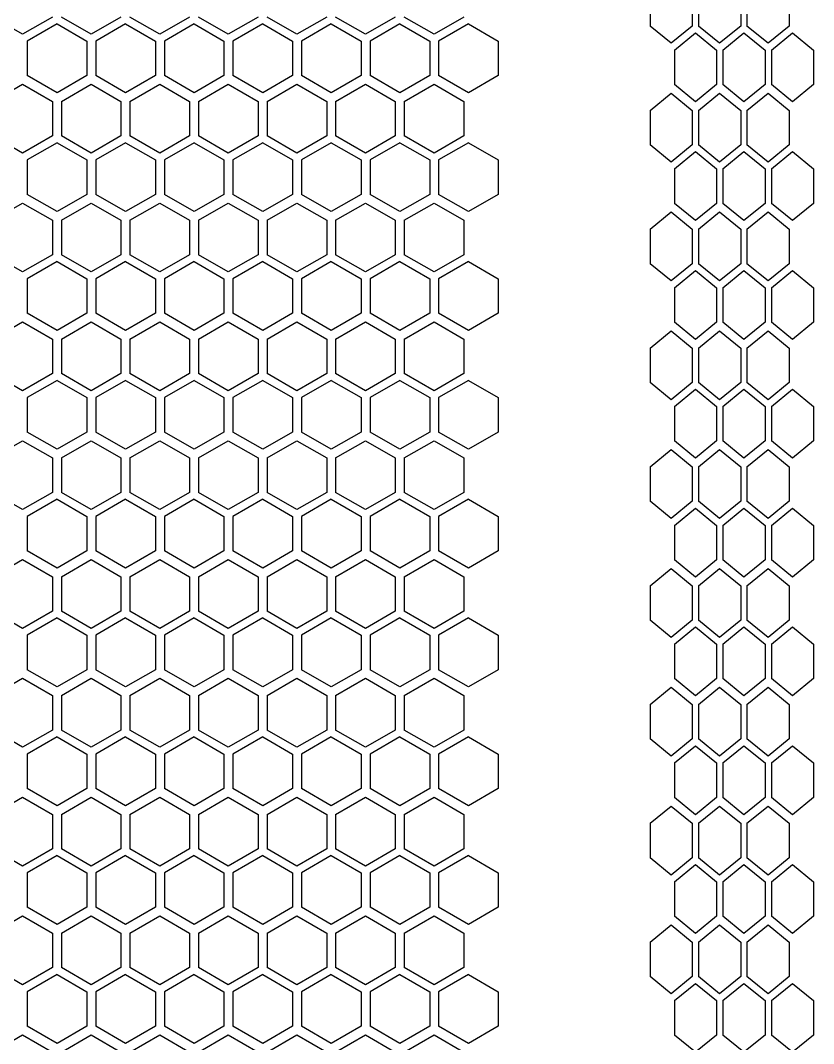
# Model space of a CAD drawing. Header units: millimetres. Extents: x 55614 to 110757, y -66981 to -47484.
# Drawn here: x 64457.5 to 64563.9, y -50507.2 to -50370 of the extents above; entities that cross this region are included whole.
import ezdxf

# ---------------------------------------------------------------- set-up
doc = ezdxf.new("R2010")
doc.units = ezdxf.units.MM
doc.layers.add('4215-0412-2_0', color=7, linetype='Continuous')
doc.layers.add('THICK', color=7, linetype='Continuous', lineweight=0)

# ---------------------------------------------------------------- blocks, each defined once
blk = doc.blocks.new('2-1725')
at = {"layer": '4215-0412-2_0', "color": 7, "linetype": 'Continuous'}
for p, q in [((-16544.82, -71792.24), (-16544.82, -71796.86)), ((-16539.16, -71792.24), (-16539.16, -71796.86)), ((-16538.31, -71792.24), (-16538.31, -71796.86)), ((-16532.65, -71792.24), (-16532.65, -71796.86)), ((-16531.81, -71792.24), (-16531.81, -71796.86)), ((-16526.15, -71792.24), (-16526.15, -71796.86)), ((-16629, -71797.97), (-16633, -71795.66)), ((-16625, -71795.66), (-16629, -71797.97)), ((-16619.8, -71797.97), (-16623.8, -71795.66)), ((-16615.8, -71795.66), (-16619.8, -71797.97)), ((-16610.6, -71797.97), (-16614.6, -71795.66)), ((-16606.6, -71795.66), (-16610.6, -71797.97)), ((-16601.4, -71797.97), (-16605.4, -71795.66)), ((-16597.4, -71795.66), (-16601.4, -71797.97)), ((-16592.2, -71797.97), (-16596.2, -71795.66)), ((-16588.2, -71795.66), (-16592.2, -71797.97)), ((-16583, -71797.97), (-16587, -71795.66)), ((-16579, -71795.66), (-16583, -71797.97)), ((-16573.8, -71797.97), (-16577.8, -71795.66)), ((-16569.8, -71795.66), (-16573.8, -71797.97)), ((-16624.38, -71796.57), (-16628.38, -71798.88)), ((-16624.38, -71796.57), (-16620.38, -71798.88)), ((-16615.18, -71796.57), (-16619.18, -71798.88)), ((-16615.18, -71796.57), (-16611.18, -71798.88)), ((-16605.98, -71796.57), (-16609.98, -71798.88)), ((-16605.98, -71796.57), (-16601.98, -71798.88)), ((-16596.78, -71796.57), (-16600.78, -71798.88)), ((-16596.78, -71796.57), (-16592.78, -71798.88)), ((-16587.58, -71796.57), (-16591.58, -71798.88)), ((-16587.58, -71796.57), (-16583.58, -71798.88)), ((-16578.38, -71796.57), (-16582.38, -71798.88)), ((-16578.38, -71796.57), (-16574.38, -71798.88)), ((-16569.18, -71796.57), (-16573.18, -71798.88)), ((-16569.18, -71796.57), (-16565.18, -71798.88)), ((-16541.99, -71799.17), (-16544.82, -71796.86)), ((-16539.16, -71796.86), (-16541.99, -71799.17)), ((-16541.55, -71800.08), (-16538.72, -71797.77)), ((-16538.72, -71797.77), (-16535.89, -71800.08)), ((-16535.48, -71799.17), (-16538.31, -71796.86)), ((-16532.65, -71796.86), (-16535.48, -71799.17)), ((-16535.04, -71800.08), (-16532.22, -71797.77)), ((-16532.22, -71797.77), (-16529.39, -71800.08)), ((-16528.98, -71799.17), (-16531.81, -71796.86)), ((-16526.15, -71796.86), (-16528.98, -71799.17)), ((-16528.54, -71800.08), (-16525.71, -71797.77)), ((-16525.71, -71797.77), (-16522.88, -71800.08)), ((-16628.38, -71798.88), (-16628.38, -71803.5)), ((-16620.38, -71798.88), (-16620.38, -71803.5)), ((-16619.18, -71798.88), (-16619.18, -71803.5)), ((-16611.18, -71798.88), (-16611.18, -71803.5)), ((-16609.98, -71798.88), (-16609.98, -71803.5)), ((-16601.98, -71798.88), (-16601.98, -71803.5)), ((-16600.78, -71798.88), (-16600.78, -71803.5)), ((-16592.78, -71798.88), (-16592.78, -71803.5)), ((-16591.58, -71798.88), (-16591.58, -71803.5)), ((-16583.58, -71798.88), (-16583.58, -71803.5)), ((-16582.38, -71798.88), (-16582.38, -71803.5)), ((-16574.38, -71798.88), (-16574.38, -71803.5)), ((-16573.18, -71798.88), (-16573.18, -71803.5)), ((-16565.18, -71798.88), (-16565.18, -71803.5)), ((-16541.55, -71800.08), (-16541.55, -71804.7)), ((-16535.89, -71800.08), (-16535.89, -71804.7)), ((-16535.04, -71800.08), (-16535.04, -71804.7)), ((-16529.39, -71800.08), (-16529.39, -71804.7)), ((-16528.54, -71800.08), (-16528.54, -71804.7)), ((-16522.88, -71800.08), (-16522.88, -71804.7)), ((-16624.38, -71805.81), (-16628.38, -71803.5)), ((-16620.38, -71803.5), (-16624.38, -71805.81)), ((-16615.18, -71805.81), (-16619.18, -71803.5)), ((-16611.18, -71803.5), (-16615.18, -71805.81)), ((-16605.98, -71805.81), (-16609.98, -71803.5)), ((-16601.98, -71803.5), (-16605.98, -71805.81)), ((-16596.78, -71805.81), (-16600.78, -71803.5)), ((-16592.78, -71803.5), (-16596.78, -71805.81)), ((-16587.58, -71805.81), (-16591.58, -71803.5)), ((-16583.58, -71803.5), (-16587.58, -71805.81)), ((-16578.38, -71805.81), (-16582.38, -71803.5)), ((-16574.38, -71803.5), (-16578.38, -71805.81)), ((-16569.18, -71805.81), (-16573.18, -71803.5)), ((-16565.18, -71803.5), (-16569.18, -71805.81)), ((-16633, -71806.97), (-16629, -71804.66)), ((-16629, -71804.66), (-16625, -71806.97)), ((-16623.8, -71806.97), (-16619.8, -71804.66)), ((-16619.8, -71804.66), (-16615.8, -71806.97)), ((-16614.6, -71806.97), (-16610.6, -71804.66)), ((-16610.6, -71804.66), (-16606.6, -71806.97)), ((-16605.4, -71806.97), (-16601.4, -71804.66)), ((-16601.4, -71804.66), (-16597.4, -71806.97)), ((-16596.2, -71806.97), (-16592.2, -71804.66)), ((-16592.2, -71804.66), (-16588.2, -71806.97)), ((-16587, -71806.97), (-16583, -71804.66)), ((-16583, -71804.66), (-16579, -71806.97)), ((-16577.8, -71806.97), (-16573.8, -71804.66)), ((-16573.8, -71804.66), (-16569.8, -71806.97)), ((-16544.82, -71808.17), (-16541.99, -71805.86)), ((-16541.99, -71805.86), (-16539.16, -71808.17)), ((-16538.72, -71807.01), (-16541.55, -71804.7)), ((-16535.89, -71804.7), (-16538.72, -71807.01)), ((-16538.31, -71808.17), (-16535.48, -71805.86)), ((-16535.48, -71805.86), (-16532.65, -71808.17)), ((-16532.22, -71807.01), (-16535.04, -71804.7)), ((-16529.39, -71804.7), (-16532.22, -71807.01)), ((-16531.81, -71808.17), (-16528.98, -71805.86)), ((-16528.98, -71805.86), (-16526.15, -71808.17)), ((-16525.71, -71807.01), (-16528.54, -71804.7)), ((-16522.88, -71804.7), (-16525.71, -71807.01)), ((-16625, -71806.97), (-16625, -71811.59)), ((-16623.8, -71806.97), (-16623.8, -71811.59)), ((-16615.8, -71806.97), (-16615.8, -71811.59)), ((-16614.6, -71806.97), (-16614.6, -71811.59)), ((-16606.6, -71806.97), (-16606.6, -71811.59)), ((-16605.4, -71806.97), (-16605.4, -71811.59)), ((-16597.4, -71806.97), (-16597.4, -71811.59)), ((-16596.2, -71806.97), (-16596.2, -71811.59)), ((-16588.2, -71806.97), (-16588.2, -71811.59)), ((-16587, -71806.97), (-16587, -71811.59)), ((-16579, -71806.97), (-16579, -71811.59)), ((-16577.8, -71806.97), (-16577.8, -71811.59)), ((-16569.8, -71806.97), (-16569.8, -71811.59)), ((-16544.82, -71808.17), (-16544.82, -71812.79)), ((-16539.16, -71808.17), (-16539.16, -71812.79)), ((-16538.31, -71808.17), (-16538.31, -71812.79)), ((-16532.65, -71808.17), (-16532.65, -71812.79)), ((-16531.81, -71808.17), (-16531.81, -71812.79)), ((-16526.15, -71808.17), (-16526.15, -71812.79)), ((-16629, -71813.9), (-16633, -71811.59)), ((-16625, -71811.59), (-16629, -71813.9)), ((-16624.38, -71812.5), (-16628.38, -71814.81)), ((-16624.38, -71812.5), (-16620.38, -71814.81)), ((-16619.8, -71813.9), (-16623.8, -71811.59)), ((-16615.8, -71811.59), (-16619.8, -71813.9)), ((-16615.18, -71812.5), (-16619.18, -71814.81)), ((-16615.18, -71812.5), (-16611.18, -71814.81)), ((-16610.6, -71813.9), (-16614.6, -71811.59)), ((-16606.6, -71811.59), (-16610.6, -71813.9)), ((-16605.98, -71812.5), (-16609.98, -71814.81)), ((-16605.98, -71812.5), (-16601.98, -71814.81)), ((-16601.4, -71813.9), (-16605.4, -71811.59)), ((-16597.4, -71811.59), (-16601.4, -71813.9)), ((-16596.78, -71812.5), (-16600.78, -71814.81)), ((-16596.78, -71812.5), (-16592.78, -71814.81)), ((-16592.2, -71813.9), (-16596.2, -71811.59)), ((-16588.2, -71811.59), (-16592.2, -71813.9)), ((-16587.58, -71812.5), (-16591.58, -71814.81)), ((-16587.58, -71812.5), (-16583.58, -71814.81)), ((-16583, -71813.9), (-16587, -71811.59)), ((-16579, -71811.59), (-16583, -71813.9)), ((-16578.38, -71812.5), (-16582.38, -71814.81)), ((-16578.38, -71812.5), (-16574.38, -71814.81)), ((-16573.8, -71813.9), (-16577.8, -71811.59)), ((-16569.8, -71811.59), (-16573.8, -71813.9)), ((-16569.18, -71812.5), (-16573.18, -71814.81)), ((-16569.18, -71812.5), (-16565.18, -71814.81)), ((-16541.99, -71815.1), (-16544.82, -71812.79)), ((-16539.16, -71812.79), (-16541.99, -71815.1)), ((-16535.48, -71815.1), (-16538.31, -71812.79)), ((-16532.65, -71812.79), (-16535.48, -71815.1)), ((-16528.98, -71815.1), (-16531.81, -71812.79)), ((-16526.15, -71812.79), (-16528.98, -71815.1)), ((-16541.55, -71816.01), (-16538.72, -71813.7)), ((-16538.72, -71813.7), (-16535.89, -71816.01)), ((-16535.04, -71816.01), (-16532.22, -71813.7)), ((-16532.22, -71813.7), (-16529.39, -71816.01)), ((-16528.54, -71816.01), (-16525.71, -71813.7)), ((-16525.71, -71813.7), (-16522.88, -71816.01)), ((-16628.38, -71814.81), (-16628.38, -71819.43)), ((-16620.38, -71814.81), (-16620.38, -71819.43)), ((-16619.18, -71814.81), (-16619.18, -71819.43)), ((-16611.18, -71814.81), (-16611.18, -71819.43)), ((-16609.98, -71814.81), (-16609.98, -71819.43)), ((-16601.98, -71814.81), (-16601.98, -71819.43)), ((-16600.78, -71814.81), (-16600.78, -71819.43)), ((-16592.78, -71814.81), (-16592.78, -71819.43)), ((-16591.58, -71814.81), (-16591.58, -71819.43)), ((-16583.58, -71814.81), (-16583.58, -71819.43)), ((-16582.38, -71814.81), (-16582.38, -71819.43)), ((-16574.38, -71814.81), (-16574.38, -71819.43)), ((-16573.18, -71814.81), (-16573.18, -71819.43)), ((-16565.18, -71814.81), (-16565.18, -71819.43)), ((-16541.55, -71816.01), (-16541.55, -71820.63)), ((-16535.89, -71816.01), (-16535.89, -71820.63)), ((-16535.04, -71816.01), (-16535.04, -71820.63)), ((-16529.39, -71816.01), (-16529.39, -71820.63)), ((-16528.54, -71816.01), (-16528.54, -71820.63)), ((-16522.88, -71816.01), (-16522.88, -71820.63)), ((-16624.38, -71821.74), (-16628.38, -71819.43)), ((-16620.38, -71819.43), (-16624.38, -71821.74)), ((-16615.18, -71821.74), (-16619.18, -71819.43)), ((-16611.18, -71819.43), (-16615.18, -71821.74)), ((-16605.98, -71821.74), (-16609.98, -71819.43)), ((-16601.98, -71819.43), (-16605.98, -71821.74)), ((-16596.78, -71821.74), (-16600.78, -71819.43)), ((-16592.78, -71819.43), (-16596.78, -71821.74)), ((-16587.58, -71821.74), (-16591.58, -71819.43)), ((-16583.58, -71819.43), (-16587.58, -71821.74)), ((-16578.38, -71821.74), (-16582.38, -71819.43)), ((-16574.38, -71819.43), (-16578.38, -71821.74)), ((-16569.18, -71821.74), (-16573.18, -71819.43)), ((-16565.18, -71819.43), (-16569.18, -71821.74)), ((-16633, -71822.9), (-16629, -71820.59)), ((-16629, -71820.59), (-16625, -71822.9)), ((-16623.8, -71822.9), (-16619.8, -71820.59)), ((-16619.8, -71820.59), (-16615.8, -71822.9)), ((-16614.6, -71822.9), (-16610.6, -71820.59)), ((-16610.6, -71820.59), (-16606.6, -71822.9)), ((-16605.4, -71822.9), (-16601.4, -71820.59)), ((-16601.4, -71820.59), (-16597.4, -71822.9)), ((-16596.2, -71822.9), (-16592.2, -71820.59)), ((-16592.2, -71820.59), (-16588.2, -71822.9)), ((-16587, -71822.9), (-16583, -71820.59)), ((-16583, -71820.59), (-16579, -71822.9)), ((-16577.8, -71822.9), (-16573.8, -71820.59)), ((-16573.8, -71820.59), (-16569.8, -71822.9)), ((-16538.72, -71822.94), (-16541.55, -71820.63)), ((-16535.89, -71820.63), (-16538.72, -71822.94)), ((-16532.22, -71822.94), (-16535.04, -71820.63)), ((-16529.39, -71820.63), (-16532.22, -71822.94)), ((-16525.71, -71822.94), (-16528.54, -71820.63)), ((-16522.88, -71820.63), (-16525.71, -71822.94)), ((-16544.82, -71824.1), (-16541.99, -71821.79)), ((-16541.99, -71821.79), (-16539.16, -71824.1)), ((-16538.31, -71824.1), (-16535.48, -71821.79)), ((-16535.48, -71821.79), (-16532.65, -71824.1)), ((-16531.81, -71824.1), (-16528.98, -71821.79)), ((-16528.98, -71821.79), (-16526.15, -71824.1)), ((-16625, -71822.9), (-16625, -71827.52)), ((-16623.8, -71822.9), (-16623.8, -71827.52)), ((-16615.8, -71822.9), (-16615.8, -71827.52)), ((-16614.6, -71822.9), (-16614.6, -71827.52)), ((-16606.6, -71822.9), (-16606.6, -71827.52)), ((-16605.4, -71822.9), (-16605.4, -71827.52)), ((-16597.4, -71822.9), (-16597.4, -71827.52)), ((-16596.2, -71822.9), (-16596.2, -71827.52)), ((-16588.2, -71822.9), (-16588.2, -71827.52)), ((-16587, -71822.9), (-16587, -71827.52)), ((-16579, -71822.9), (-16579, -71827.52)), ((-16577.8, -71822.9), (-16577.8, -71827.52)), ((-16569.8, -71822.9), (-16569.8, -71827.52)), ((-16544.82, -71824.1), (-16544.82, -71828.72)), ((-16539.16, -71824.1), (-16539.16, -71828.72)), ((-16538.31, -71824.1), (-16538.31, -71828.72)), ((-16532.65, -71824.1), (-16532.65, -71828.72)), ((-16531.81, -71824.1), (-16531.81, -71828.72)), ((-16526.15, -71824.1), (-16526.15, -71828.72)), ((-16629, -71829.83), (-16633, -71827.52)), ((-16625, -71827.52), (-16629, -71829.83)), ((-16619.8, -71829.83), (-16623.8, -71827.52)), ((-16615.8, -71827.52), (-16619.8, -71829.83)), ((-16610.6, -71829.83), (-16614.6, -71827.52)), ((-16606.6, -71827.52), (-16610.6, -71829.83)), ((-16601.4, -71829.83), (-16605.4, -71827.52)), ((-16597.4, -71827.52), (-16601.4, -71829.83)), ((-16592.2, -71829.83), (-16596.2, -71827.52)), ((-16588.2, -71827.52), (-16592.2, -71829.83)), ((-16583, -71829.83), (-16587, -71827.52)), ((-16579, -71827.52), (-16583, -71829.83)), ((-16573.8, -71829.83), (-16577.8, -71827.52)), ((-16569.8, -71827.52), (-16573.8, -71829.83)), ((-16624.38, -71828.43), (-16628.38, -71830.74)), ((-16624.38, -71828.43), (-16620.38, -71830.74)), ((-16615.18, -71828.43), (-16619.18, -71830.74)), ((-16615.18, -71828.43), (-16611.18, -71830.74)), ((-16605.98, -71828.43), (-16609.98, -71830.74)), ((-16605.98, -71828.43), (-16601.98, -71830.74)), ((-16596.78, -71828.43), (-16600.78, -71830.74)), ((-16596.78, -71828.43), (-16592.78, -71830.74)), ((-16587.58, -71828.43), (-16591.58, -71830.74)), ((-16587.58, -71828.43), (-16583.58, -71830.74)), ((-16578.38, -71828.43), (-16582.38, -71830.74)), ((-16578.38, -71828.43), (-16574.38, -71830.74)), ((-16569.18, -71828.43), (-16573.18, -71830.74)), ((-16569.18, -71828.43), (-16565.18, -71830.74)), ((-16541.99, -71831.03), (-16544.82, -71828.72)), ((-16539.16, -71828.72), (-16541.99, -71831.03)), ((-16535.48, -71831.03), (-16538.31, -71828.72)), ((-16532.65, -71828.72), (-16535.48, -71831.03)), ((-16528.98, -71831.03), (-16531.81, -71828.72)), ((-16526.15, -71828.72), (-16528.98, -71831.03)), ((-16541.55, -71831.94), (-16538.72, -71829.63)), ((-16538.72, -71829.63), (-16535.89, -71831.94)), ((-16535.04, -71831.94), (-16532.22, -71829.63)), ((-16532.22, -71829.63), (-16529.39, -71831.94)), ((-16528.54, -71831.94), (-16525.71, -71829.63)), ((-16525.71, -71829.63), (-16522.88, -71831.94)), ((-16628.38, -71830.74), (-16628.38, -71835.36)), ((-16620.38, -71830.74), (-16620.38, -71835.36)), ((-16619.18, -71830.74), (-16619.18, -71835.36)), ((-16611.18, -71830.74), (-16611.18, -71835.36)), ((-16609.98, -71830.74), (-16609.98, -71835.36)), ((-16601.98, -71830.74), (-16601.98, -71835.36)), ((-16600.78, -71830.74), (-16600.78, -71835.36)), ((-16592.78, -71830.74), (-16592.78, -71835.36)), ((-16591.58, -71830.74), (-16591.58, -71835.36)), ((-16583.58, -71830.74), (-16583.58, -71835.36)), ((-16582.38, -71830.74), (-16582.38, -71835.36)), ((-16574.38, -71830.74), (-16574.38, -71835.36)), ((-16573.18, -71830.74), (-16573.18, -71835.36)), ((-16565.18, -71830.74), (-16565.18, -71835.36)), ((-16541.55, -71831.94), (-16541.55, -71836.56)), ((-16535.89, -71831.94), (-16535.89, -71836.56)), ((-16535.04, -71831.94), (-16535.04, -71836.56)), ((-16529.39, -71831.94), (-16529.39, -71836.56)), ((-16528.54, -71831.94), (-16528.54, -71836.56)), ((-16522.88, -71831.94), (-16522.88, -71836.56)), ((-16624.38, -71837.67), (-16628.38, -71835.36)), ((-16620.38, -71835.36), (-16624.38, -71837.67)), ((-16615.18, -71837.67), (-16619.18, -71835.36)), ((-16611.18, -71835.36), (-16615.18, -71837.67)), ((-16605.98, -71837.67), (-16609.98, -71835.36)), ((-16601.98, -71835.36), (-16605.98, -71837.67)), ((-16596.78, -71837.67), (-16600.78, -71835.36)), ((-16592.78, -71835.36), (-16596.78, -71837.67)), ((-16587.58, -71837.67), (-16591.58, -71835.36)), ((-16583.58, -71835.36), (-16587.58, -71837.67)), ((-16578.38, -71837.67), (-16582.38, -71835.36)), ((-16574.38, -71835.36), (-16578.38, -71837.67)), ((-16569.18, -71837.67), (-16573.18, -71835.36)), ((-16565.18, -71835.36), (-16569.18, -71837.67)), ((-16633, -71838.83), (-16629, -71836.52)), ((-16629, -71836.52), (-16625, -71838.83)), ((-16623.8, -71838.83), (-16619.8, -71836.52)), ((-16619.8, -71836.52), (-16615.8, -71838.83)), ((-16614.6, -71838.83), (-16610.6, -71836.52)), ((-16610.6, -71836.52), (-16606.6, -71838.83)), ((-16605.4, -71838.83), (-16601.4, -71836.52)), ((-16601.4, -71836.52), (-16597.4, -71838.83)), ((-16596.2, -71838.83), (-16592.2, -71836.52)), ((-16592.2, -71836.52), (-16588.2, -71838.83)), ((-16587, -71838.83), (-16583, -71836.52)), ((-16583, -71836.52), (-16579, -71838.83)), ((-16577.8, -71838.83), (-16573.8, -71836.52)), ((-16573.8, -71836.52), (-16569.8, -71838.83)), ((-16538.72, -71838.87), (-16541.55, -71836.56)), ((-16535.89, -71836.56), (-16538.72, -71838.87)), ((-16532.22, -71838.87), (-16535.04, -71836.56)), ((-16529.39, -71836.56), (-16532.22, -71838.87)), ((-16525.71, -71838.87), (-16528.54, -71836.56)), ((-16522.88, -71836.56), (-16525.71, -71838.87)), ((-16625, -71838.83), (-16625, -71843.45)), ((-16623.8, -71838.83), (-16623.8, -71843.45)), ((-16615.8, -71838.83), (-16615.8, -71843.45)), ((-16614.6, -71838.83), (-16614.6, -71843.45)), ((-16606.6, -71838.83), (-16606.6, -71843.45)), ((-16605.4, -71838.83), (-16605.4, -71843.45)), ((-16597.4, -71838.83), (-16597.4, -71843.45)), ((-16596.2, -71838.83), (-16596.2, -71843.45)), ((-16588.2, -71838.83), (-16588.2, -71843.45)), ((-16587, -71838.83), (-16587, -71843.45)), ((-16579, -71838.83), (-16579, -71843.45)), ((-16577.8, -71838.83), (-16577.8, -71843.45)), ((-16569.8, -71838.83), (-16569.8, -71843.45)), ((-16544.82, -71840.03), (-16541.99, -71837.72)), ((-16541.99, -71837.72), (-16539.16, -71840.03)), ((-16538.31, -71840.03), (-16535.48, -71837.72)), ((-16535.48, -71837.72), (-16532.65, -71840.03)), ((-16531.81, -71840.03), (-16528.98, -71837.72)), ((-16528.98, -71837.72), (-16526.15, -71840.03)), ((-16544.82, -71840.03), (-16544.82, -71844.65)), ((-16539.16, -71840.03), (-16539.16, -71844.65)), ((-16538.31, -71840.03), (-16538.31, -71844.65)), ((-16532.65, -71840.03), (-16532.65, -71844.65)), ((-16531.81, -71840.03), (-16531.81, -71844.65)), ((-16526.15, -71840.03), (-16526.15, -71844.65)), ((-16629, -71845.76), (-16633, -71843.45)), ((-16625, -71843.45), (-16629, -71845.76)), ((-16624.38, -71844.36), (-16628.38, -71846.67)), ((-16624.38, -71844.36), (-16620.38, -71846.67)), ((-16619.8, -71845.76), (-16623.8, -71843.45)), ((-16615.8, -71843.45), (-16619.8, -71845.76)), ((-16615.18, -71844.36), (-16619.18, -71846.67)), ((-16615.18, -71844.36), (-16611.18, -71846.67)), ((-16610.6, -71845.76), (-16614.6, -71843.45)), ((-16606.6, -71843.45), (-16610.6, -71845.76)), ((-16605.98, -71844.36), (-16609.98, -71846.67)), ((-16605.98, -71844.36), (-16601.98, -71846.67)), ((-16601.4, -71845.76), (-16605.4, -71843.45)), ((-16597.4, -71843.45), (-16601.4, -71845.76)), ((-16596.78, -71844.36), (-16600.78, -71846.67)), ((-16596.78, -71844.36), (-16592.78, -71846.67)), ((-16592.2, -71845.76), (-16596.2, -71843.45)), ((-16588.2, -71843.45), (-16592.2, -71845.76)), ((-16587.58, -71844.36), (-16591.58, -71846.67)), ((-16587.58, -71844.36), (-16583.58, -71846.67)), ((-16583, -71845.76), (-16587, -71843.45)), ((-16579, -71843.45), (-16583, -71845.76)), ((-16578.38, -71844.36), (-16582.38, -71846.67)), ((-16578.38, -71844.36), (-16574.38, -71846.67)), ((-16573.8, -71845.76), (-16577.8, -71843.45)), ((-16569.8, -71843.45), (-16573.8, -71845.76)), ((-16569.18, -71844.36), (-16573.18, -71846.67)), ((-16569.18, -71844.36), (-16565.18, -71846.67)), ((-16541.99, -71846.96), (-16544.82, -71844.65)), ((-16539.16, -71844.65), (-16541.99, -71846.96)), ((-16541.55, -71847.87), (-16538.72, -71845.56)), ((-16538.72, -71845.56), (-16535.89, -71847.87)), ((-16535.48, -71846.96), (-16538.31, -71844.65)), ((-16532.65, -71844.65), (-16535.48, -71846.96)), ((-16535.04, -71847.87), (-16532.22, -71845.56)), ((-16532.22, -71845.56), (-16529.39, -71847.87)), ((-16528.98, -71846.96), (-16531.81, -71844.65)), ((-16526.15, -71844.65), (-16528.98, -71846.96)), ((-16528.54, -71847.87), (-16525.71, -71845.56)), ((-16525.71, -71845.56), (-16522.88, -71847.87)), ((-16628.38, -71846.67), (-16628.38, -71851.29)), ((-16620.38, -71846.67), (-16620.38, -71851.29)), ((-16619.18, -71846.67), (-16619.18, -71851.29)), ((-16611.18, -71846.67), (-16611.18, -71851.29)), ((-16609.98, -71846.67), (-16609.98, -71851.29)), ((-16601.98, -71846.67), (-16601.98, -71851.29)), ((-16600.78, -71846.67), (-16600.78, -71851.29)), ((-16592.78, -71846.67), (-16592.78, -71851.29)), ((-16591.58, -71846.67), (-16591.58, -71851.29)), ((-16583.58, -71846.67), (-16583.58, -71851.29)), ((-16582.38, -71846.67), (-16582.38, -71851.29)), ((-16574.38, -71846.67), (-16574.38, -71851.29)), ((-16573.18, -71846.67), (-16573.18, -71851.29)), ((-16565.18, -71846.67), (-16565.18, -71851.29)), ((-16541.55, -71847.87), (-16541.55, -71852.49)), ((-16535.89, -71847.87), (-16535.89, -71852.49)), ((-16535.04, -71847.87), (-16535.04, -71852.49)), ((-16529.39, -71847.87), (-16529.39, -71852.49)), ((-16528.54, -71847.87), (-16528.54, -71852.49)), ((-16522.88, -71847.87), (-16522.88, -71852.49)), ((-16633, -71854.76), (-16629, -71852.45)), ((-16629, -71852.45), (-16625, -71854.76)), ((-16624.38, -71853.6), (-16628.38, -71851.29)), ((-16620.38, -71851.29), (-16624.38, -71853.6)), ((-16623.8, -71854.76), (-16619.8, -71852.45)), ((-16619.8, -71852.45), (-16615.8, -71854.76)), ((-16615.18, -71853.6), (-16619.18, -71851.29)), ((-16611.18, -71851.29), (-16615.18, -71853.6)), ((-16614.6, -71854.76), (-16610.6, -71852.45)), ((-16610.6, -71852.45), (-16606.6, -71854.76)), ((-16605.98, -71853.6), (-16609.98, -71851.29)), ((-16601.98, -71851.29), (-16605.98, -71853.6)), ((-16605.4, -71854.76), (-16601.4, -71852.45)), ((-16601.4, -71852.45), (-16597.4, -71854.76)), ((-16596.78, -71853.6), (-16600.78, -71851.29)), ((-16592.78, -71851.29), (-16596.78, -71853.6)), ((-16596.2, -71854.76), (-16592.2, -71852.45)), ((-16592.2, -71852.45), (-16588.2, -71854.76)), ((-16587.58, -71853.6), (-16591.58, -71851.29)), ((-16583.58, -71851.29), (-16587.58, -71853.6)), ((-16587, -71854.76), (-16583, -71852.45)), ((-16583, -71852.45), (-16579, -71854.76)), ((-16578.38, -71853.6), (-16582.38, -71851.29)), ((-16574.38, -71851.29), (-16578.38, -71853.6)), ((-16577.8, -71854.76), (-16573.8, -71852.45)), ((-16573.8, -71852.45), (-16569.8, -71854.76)), ((-16569.18, -71853.6), (-16573.18, -71851.29)), ((-16565.18, -71851.29), (-16569.18, -71853.6)), ((-16538.72, -71854.8), (-16541.55, -71852.49)), ((-16535.89, -71852.49), (-16538.72, -71854.8)), ((-16532.22, -71854.8), (-16535.04, -71852.49)), ((-16529.39, -71852.49), (-16532.22, -71854.8)), ((-16525.71, -71854.8), (-16528.54, -71852.49)), ((-16522.88, -71852.49), (-16525.71, -71854.8)), ((-16544.82, -71855.96), (-16541.99, -71853.65)), ((-16541.99, -71853.65), (-16539.16, -71855.96)), ((-16538.31, -71855.96), (-16535.48, -71853.65)), ((-16535.48, -71853.65), (-16532.65, -71855.96)), ((-16531.81, -71855.96), (-16528.98, -71853.65)), ((-16528.98, -71853.65), (-16526.15, -71855.96)), ((-16625, -71854.76), (-16625, -71859.38)), ((-16623.8, -71854.76), (-16623.8, -71859.38)), ((-16615.8, -71854.76), (-16615.8, -71859.38)), ((-16614.6, -71854.76), (-16614.6, -71859.38)), ((-16606.6, -71854.76), (-16606.6, -71859.38)), ((-16605.4, -71854.76), (-16605.4, -71859.38)), ((-16597.4, -71854.76), (-16597.4, -71859.38)), ((-16596.2, -71854.76), (-16596.2, -71859.38)), ((-16588.2, -71854.76), (-16588.2, -71859.38)), ((-16587, -71854.76), (-16587, -71859.38)), ((-16579, -71854.76), (-16579, -71859.38)), ((-16577.8, -71854.76), (-16577.8, -71859.38)), ((-16569.8, -71854.76), (-16569.8, -71859.38)), ((-16544.82, -71855.96), (-16544.82, -71860.58)), ((-16539.16, -71855.96), (-16539.16, -71860.58)), ((-16538.31, -71855.96), (-16538.31, -71860.58)), ((-16532.65, -71855.96), (-16532.65, -71860.58)), ((-16531.81, -71855.96), (-16531.81, -71860.58)), ((-16526.15, -71855.96), (-16526.15, -71860.58)), ((-16629, -71861.69), (-16633, -71859.38)), ((-16625, -71859.38), (-16629, -71861.69)), ((-16619.8, -71861.69), (-16623.8, -71859.38)), ((-16615.8, -71859.38), (-16619.8, -71861.69)), ((-16610.6, -71861.69), (-16614.6, -71859.38)), ((-16606.6, -71859.38), (-16610.6, -71861.69)), ((-16601.4, -71861.69), (-16605.4, -71859.38)), ((-16597.4, -71859.38), (-16601.4, -71861.69)), ((-16592.2, -71861.69), (-16596.2, -71859.38)), ((-16588.2, -71859.38), (-16592.2, -71861.69)), ((-16583, -71861.69), (-16587, -71859.38)), ((-16579, -71859.38), (-16583, -71861.69)), ((-16573.8, -71861.69), (-16577.8, -71859.38)), ((-16569.8, -71859.38), (-16573.8, -71861.69)), ((-16624.38, -71860.29), (-16628.38, -71862.6)), ((-16624.38, -71860.29), (-16620.38, -71862.6)), ((-16615.18, -71860.29), (-16619.18, -71862.6)), ((-16615.18, -71860.29), (-16611.18, -71862.6)), ((-16605.98, -71860.29), (-16609.98, -71862.6)), ((-16605.98, -71860.29), (-16601.98, -71862.6)), ((-16596.78, -71860.29), (-16600.78, -71862.6)), ((-16596.78, -71860.29), (-16592.78, -71862.6)), ((-16587.58, -71860.29), (-16591.58, -71862.6)), ((-16587.58, -71860.29), (-16583.58, -71862.6)), ((-16578.38, -71860.29), (-16582.38, -71862.6)), ((-16578.38, -71860.29), (-16574.38, -71862.6)), ((-16569.18, -71860.29), (-16573.18, -71862.6)), ((-16569.18, -71860.29), (-16565.18, -71862.6)), ((-16541.99, -71862.89), (-16544.82, -71860.58)), ((-16539.16, -71860.58), (-16541.99, -71862.89)), ((-16535.48, -71862.89), (-16538.31, -71860.58)), ((-16532.65, -71860.58), (-16535.48, -71862.89)), ((-16528.98, -71862.89), (-16531.81, -71860.58)), ((-16526.15, -71860.58), (-16528.98, -71862.89)), ((-16541.55, -71863.8), (-16538.72, -71861.49)), ((-16538.72, -71861.49), (-16535.89, -71863.8)), ((-16535.04, -71863.8), (-16532.22, -71861.49)), ((-16532.22, -71861.49), (-16529.39, -71863.8)), ((-16528.54, -71863.8), (-16525.71, -71861.49)), ((-16525.71, -71861.49), (-16522.88, -71863.8)), ((-16628.38, -71862.6), (-16628.38, -71867.22)), ((-16620.38, -71862.6), (-16620.38, -71867.22)), ((-16619.18, -71862.6), (-16619.18, -71867.22)), ((-16611.18, -71862.6), (-16611.18, -71867.22)), ((-16609.98, -71862.6), (-16609.98, -71867.22)), ((-16601.98, -71862.6), (-16601.98, -71867.22)), ((-16600.78, -71862.6), (-16600.78, -71867.22)), ((-16592.78, -71862.6), (-16592.78, -71867.22)), ((-16591.58, -71862.6), (-16591.58, -71867.22)), ((-16583.58, -71862.6), (-16583.58, -71867.22)), ((-16582.38, -71862.6), (-16582.38, -71867.22)), ((-16574.38, -71862.6), (-16574.38, -71867.22)), ((-16573.18, -71862.6), (-16573.18, -71867.22)), ((-16565.18, -71862.6), (-16565.18, -71867.22)), ((-16541.55, -71863.8), (-16541.55, -71868.42)), ((-16535.89, -71863.8), (-16535.89, -71868.42)), ((-16535.04, -71863.8), (-16535.04, -71868.42)), ((-16529.39, -71863.8), (-16529.39, -71868.42)), ((-16528.54, -71863.8), (-16528.54, -71868.42)), ((-16522.88, -71863.8), (-16522.88, -71868.42)), ((-16624.38, -71869.53), (-16628.38, -71867.22)), ((-16620.38, -71867.22), (-16624.38, -71869.53)), ((-16615.18, -71869.53), (-16619.18, -71867.22)), ((-16611.18, -71867.22), (-16615.18, -71869.53)), ((-16605.98, -71869.53), (-16609.98, -71867.22)), ((-16601.98, -71867.22), (-16605.98, -71869.53)), ((-16596.78, -71869.53), (-16600.78, -71867.22)), ((-16592.78, -71867.22), (-16596.78, -71869.53)), ((-16587.58, -71869.53), (-16591.58, -71867.22)), ((-16583.58, -71867.22), (-16587.58, -71869.53)), ((-16578.38, -71869.53), (-16582.38, -71867.22)), ((-16574.38, -71867.22), (-16578.38, -71869.53)), ((-16569.18, -71869.53), (-16573.18, -71867.22)), ((-16565.18, -71867.22), (-16569.18, -71869.53)), ((-16633, -71870.69), (-16629, -71868.38)), ((-16629, -71868.38), (-16625, -71870.69)), ((-16623.8, -71870.69), (-16619.8, -71868.38)), ((-16619.8, -71868.38), (-16615.8, -71870.69)), ((-16614.6, -71870.69), (-16610.6, -71868.38)), ((-16610.6, -71868.38), (-16606.6, -71870.69)), ((-16605.4, -71870.69), (-16601.4, -71868.38)), ((-16601.4, -71868.38), (-16597.4, -71870.69)), ((-16596.2, -71870.69), (-16592.2, -71868.38)), ((-16592.2, -71868.38), (-16588.2, -71870.69)), ((-16587, -71870.69), (-16583, -71868.38)), ((-16583, -71868.38), (-16579, -71870.69)), ((-16577.8, -71870.69), (-16573.8, -71868.38)), ((-16573.8, -71868.38), (-16569.8, -71870.69)), ((-16538.72, -71870.73), (-16541.55, -71868.42)), ((-16535.89, -71868.42), (-16538.72, -71870.73)), ((-16532.22, -71870.73), (-16535.04, -71868.42)), ((-16529.39, -71868.42), (-16532.22, -71870.73)), ((-16525.71, -71870.73), (-16528.54, -71868.42)), ((-16522.88, -71868.42), (-16525.71, -71870.73)), ((-16544.82, -71871.89), (-16541.99, -71869.58)), ((-16541.99, -71869.58), (-16539.16, -71871.89)), ((-16538.31, -71871.89), (-16535.48, -71869.58)), ((-16535.48, -71869.58), (-16532.65, -71871.89)), ((-16531.81, -71871.89), (-16528.98, -71869.58)), ((-16528.98, -71869.58), (-16526.15, -71871.89)), ((-16625, -71870.69), (-16625, -71875.31)), ((-16623.8, -71870.69), (-16623.8, -71875.31)), ((-16615.8, -71870.69), (-16615.8, -71875.31)), ((-16614.6, -71870.69), (-16614.6, -71875.31)), ((-16606.6, -71870.69), (-16606.6, -71875.31)), ((-16605.4, -71870.69), (-16605.4, -71875.31)), ((-16597.4, -71870.69), (-16597.4, -71875.31)), ((-16596.2, -71870.69), (-16596.2, -71875.31)), ((-16588.2, -71870.69), (-16588.2, -71875.31)), ((-16587, -71870.69), (-16587, -71875.31)), ((-16579, -71870.69), (-16579, -71875.31)), ((-16577.8, -71870.69), (-16577.8, -71875.31)), ((-16569.8, -71870.69), (-16569.8, -71875.31)), ((-16544.82, -71871.89), (-16544.82, -71876.51)), ((-16539.16, -71871.89), (-16539.16, -71876.51)), ((-16538.31, -71871.89), (-16538.31, -71876.51)), ((-16532.65, -71871.89), (-16532.65, -71876.51)), ((-16531.81, -71871.89), (-16531.81, -71876.51)), ((-16526.15, -71871.89), (-16526.15, -71876.51)), ((-16629, -71877.62), (-16633, -71875.31)), ((-16625, -71875.31), (-16629, -71877.62)), ((-16619.8, -71877.62), (-16623.8, -71875.31)), ((-16615.8, -71875.31), (-16619.8, -71877.62)), ((-16610.6, -71877.62), (-16614.6, -71875.31)), ((-16606.6, -71875.31), (-16610.6, -71877.62)), ((-16601.4, -71877.62), (-16605.4, -71875.31)), ((-16597.4, -71875.31), (-16601.4, -71877.62)), ((-16592.2, -71877.62), (-16596.2, -71875.31)), ((-16588.2, -71875.31), (-16592.2, -71877.62)), ((-16583, -71877.62), (-16587, -71875.31)), ((-16579, -71875.31), (-16583, -71877.62)), ((-16573.8, -71877.62), (-16577.8, -71875.31)), ((-16569.8, -71875.31), (-16573.8, -71877.62)), ((-16624.38, -71876.22), (-16628.38, -71878.53)), ((-16624.38, -71876.22), (-16620.38, -71878.53)), ((-16615.18, -71876.22), (-16619.18, -71878.53)), ((-16615.18, -71876.22), (-16611.18, -71878.53)), ((-16605.98, -71876.22), (-16609.98, -71878.53)), ((-16605.98, -71876.22), (-16601.98, -71878.53)), ((-16596.78, -71876.22), (-16600.78, -71878.53)), ((-16596.78, -71876.22), (-16592.78, -71878.53)), ((-16587.58, -71876.22), (-16591.58, -71878.53)), ((-16587.58, -71876.22), (-16583.58, -71878.53)), ((-16578.38, -71876.22), (-16582.38, -71878.53)), ((-16578.38, -71876.22), (-16574.38, -71878.53)), ((-16569.18, -71876.22), (-16573.18, -71878.53)), ((-16569.18, -71876.22), (-16565.18, -71878.53)), ((-16541.99, -71878.82), (-16544.82, -71876.51)), ((-16539.16, -71876.51), (-16541.99, -71878.82)), ((-16535.48, -71878.82), (-16538.31, -71876.51)), ((-16532.65, -71876.51), (-16535.48, -71878.82)), ((-16528.98, -71878.82), (-16531.81, -71876.51)), ((-16526.15, -71876.51), (-16528.98, -71878.82)), ((-16628.38, -71878.53), (-16628.38, -71883.15)), ((-16620.38, -71878.53), (-16620.38, -71883.15)), ((-16619.18, -71878.53), (-16619.18, -71883.15)), ((-16611.18, -71878.53), (-16611.18, -71883.15)), ((-16609.98, -71878.53), (-16609.98, -71883.15)), ((-16601.98, -71878.53), (-16601.98, -71883.15)), ((-16600.78, -71878.53), (-16600.78, -71883.15)), ((-16592.78, -71878.53), (-16592.78, -71883.15)), ((-16591.58, -71878.53), (-16591.58, -71883.15)), ((-16583.58, -71878.53), (-16583.58, -71883.15)), ((-16582.38, -71878.53), (-16582.38, -71883.15)), ((-16574.38, -71878.53), (-16574.38, -71883.15)), ((-16573.18, -71878.53), (-16573.18, -71883.15)), ((-16565.18, -71878.53), (-16565.18, -71883.15)), ((-16541.55, -71879.73), (-16538.72, -71877.42)), ((-16538.72, -71877.42), (-16535.89, -71879.73)), ((-16535.04, -71879.73), (-16532.22, -71877.42)), ((-16532.22, -71877.42), (-16529.39, -71879.73)), ((-16528.54, -71879.73), (-16525.71, -71877.42)), ((-16525.71, -71877.42), (-16522.88, -71879.73)), ((-16541.55, -71879.73), (-16541.55, -71884.35)), ((-16535.89, -71879.73), (-16535.89, -71884.35)), ((-16535.04, -71879.73), (-16535.04, -71884.35)), ((-16529.39, -71879.73), (-16529.39, -71884.35)), ((-16528.54, -71879.73), (-16528.54, -71884.35)), ((-16522.88, -71879.73), (-16522.88, -71884.35)), ((-16624.38, -71885.46), (-16628.38, -71883.15)), ((-16620.38, -71883.15), (-16624.38, -71885.46)), ((-16615.18, -71885.46), (-16619.18, -71883.15)), ((-16611.18, -71883.15), (-16615.18, -71885.46)), ((-16605.98, -71885.46), (-16609.98, -71883.15)), ((-16601.98, -71883.15), (-16605.98, -71885.46)), ((-16596.78, -71885.46), (-16600.78, -71883.15)), ((-16592.78, -71883.15), (-16596.78, -71885.46)), ((-16587.58, -71885.46), (-16591.58, -71883.15)), ((-16583.58, -71883.15), (-16587.58, -71885.46)), ((-16578.38, -71885.46), (-16582.38, -71883.15)), ((-16574.38, -71883.15), (-16578.38, -71885.46)), ((-16569.18, -71885.46), (-16573.18, -71883.15)), ((-16565.18, -71883.15), (-16569.18, -71885.46)), ((-16633, -71886.62), (-16629, -71884.31)), ((-16629, -71884.31), (-16625, -71886.62)), ((-16623.8, -71886.62), (-16619.8, -71884.31)), ((-16619.8, -71884.31), (-16615.8, -71886.62)), ((-16614.6, -71886.62), (-16610.6, -71884.31)), ((-16610.6, -71884.31), (-16606.6, -71886.62)), ((-16605.4, -71886.62), (-16601.4, -71884.31)), ((-16601.4, -71884.31), (-16597.4, -71886.62)), ((-16596.2, -71886.62), (-16592.2, -71884.31)), ((-16592.2, -71884.31), (-16588.2, -71886.62)), ((-16587, -71886.62), (-16583, -71884.31)), ((-16583, -71884.31), (-16579, -71886.62)), ((-16577.8, -71886.62), (-16573.8, -71884.31)), ((-16573.8, -71884.31), (-16569.8, -71886.62)), ((-16544.82, -71887.82), (-16541.99, -71885.51)), ((-16541.99, -71885.51), (-16539.16, -71887.82)), ((-16538.72, -71886.66), (-16541.55, -71884.35)), ((-16535.89, -71884.35), (-16538.72, -71886.66)), ((-16538.31, -71887.82), (-16535.48, -71885.51)), ((-16535.48, -71885.51), (-16532.65, -71887.82)), ((-16532.22, -71886.66), (-16535.04, -71884.35)), ((-16529.39, -71884.35), (-16532.22, -71886.66)), ((-16531.81, -71887.82), (-16528.98, -71885.51)), ((-16528.98, -71885.51), (-16526.15, -71887.82)), ((-16525.71, -71886.66), (-16528.54, -71884.35)), ((-16522.88, -71884.35), (-16525.71, -71886.66)), ((-16625, -71886.62), (-16625, -71891.24)), ((-16623.8, -71886.62), (-16623.8, -71891.24)), ((-16615.8, -71886.62), (-16615.8, -71891.24)), ((-16614.6, -71886.62), (-16614.6, -71891.24)), ((-16606.6, -71886.62), (-16606.6, -71891.24)), ((-16605.4, -71886.62), (-16605.4, -71891.24)), ((-16597.4, -71886.62), (-16597.4, -71891.24)), ((-16596.2, -71886.62), (-16596.2, -71891.24)), ((-16588.2, -71886.62), (-16588.2, -71891.24)), ((-16587, -71886.62), (-16587, -71891.24)), ((-16579, -71886.62), (-16579, -71891.24)), ((-16577.8, -71886.62), (-16577.8, -71891.24)), ((-16569.8, -71886.62), (-16569.8, -71891.24)), ((-16544.82, -71887.82), (-16544.82, -71892.44)), ((-16539.16, -71887.82), (-16539.16, -71892.44)), ((-16538.31, -71887.82), (-16538.31, -71892.44)), ((-16532.65, -71887.82), (-16532.65, -71892.44)), ((-16531.81, -71887.82), (-16531.81, -71892.44)), ((-16526.15, -71887.82), (-16526.15, -71892.44)), ((-16629, -71893.55), (-16633, -71891.24)), ((-16625, -71891.24), (-16629, -71893.55)), ((-16624.38, -71892.15), (-16628.38, -71894.46)), ((-16624.38, -71892.15), (-16620.38, -71894.46)), ((-16619.8, -71893.55), (-16623.8, -71891.24)), ((-16615.8, -71891.24), (-16619.8, -71893.55)), ((-16615.18, -71892.15), (-16619.18, -71894.46)), ((-16615.18, -71892.15), (-16611.18, -71894.46)), ((-16610.6, -71893.55), (-16614.6, -71891.24)), ((-16606.6, -71891.24), (-16610.6, -71893.55)), ((-16605.98, -71892.15), (-16609.98, -71894.46)), ((-16605.98, -71892.15), (-16601.98, -71894.46)), ((-16601.4, -71893.55), (-16605.4, -71891.24)), ((-16597.4, -71891.24), (-16601.4, -71893.55)), ((-16596.78, -71892.15), (-16600.78, -71894.46)), ((-16596.78, -71892.15), (-16592.78, -71894.46)), ((-16592.2, -71893.55), (-16596.2, -71891.24)), ((-16588.2, -71891.24), (-16592.2, -71893.55)), ((-16587.58, -71892.15), (-16591.58, -71894.46)), ((-16587.58, -71892.15), (-16583.58, -71894.46)), ((-16583, -71893.55), (-16587, -71891.24)), ((-16579, -71891.24), (-16583, -71893.55)), ((-16578.38, -71892.15), (-16582.38, -71894.46)), ((-16578.38, -71892.15), (-16574.38, -71894.46)), ((-16573.8, -71893.55), (-16577.8, -71891.24)), ((-16569.8, -71891.24), (-16573.8, -71893.55)), ((-16569.18, -71892.15), (-16573.18, -71894.46)), ((-16569.18, -71892.15), (-16565.18, -71894.46)), ((-16541.99, -71894.75), (-16544.82, -71892.44)), ((-16539.16, -71892.44), (-16541.99, -71894.75)), ((-16541.55, -71895.66), (-16538.72, -71893.35)), ((-16538.72, -71893.35), (-16535.89, -71895.66)), ((-16535.48, -71894.75), (-16538.31, -71892.44)), ((-16532.65, -71892.44), (-16535.48, -71894.75)), ((-16535.04, -71895.66), (-16532.22, -71893.35)), ((-16532.22, -71893.35), (-16529.39, -71895.66)), ((-16528.98, -71894.75), (-16531.81, -71892.44)), ((-16526.15, -71892.44), (-16528.98, -71894.75)), ((-16528.54, -71895.66), (-16525.71, -71893.35)), ((-16525.71, -71893.35), (-16522.88, -71895.66)), ((-16628.38, -71894.46), (-16628.38, -71899.08)), ((-16620.38, -71894.46), (-16620.38, -71899.08)), ((-16619.18, -71894.46), (-16619.18, -71899.08)), ((-16611.18, -71894.46), (-16611.18, -71899.08)), ((-16609.98, -71894.46), (-16609.98, -71899.08)), ((-16601.98, -71894.46), (-16601.98, -71899.08)), ((-16600.78, -71894.46), (-16600.78, -71899.08)), ((-16592.78, -71894.46), (-16592.78, -71899.08)), ((-16591.58, -71894.46), (-16591.58, -71899.08)), ((-16583.58, -71894.46), (-16583.58, -71899.08)), ((-16582.38, -71894.46), (-16582.38, -71899.08)), ((-16574.38, -71894.46), (-16574.38, -71899.08)), ((-16573.18, -71894.46), (-16573.18, -71899.08)), ((-16565.18, -71894.46), (-16565.18, -71899.08)), ((-16541.55, -71895.66), (-16541.55, -71900.28)), ((-16535.89, -71895.66), (-16535.89, -71900.28)), ((-16535.04, -71895.66), (-16535.04, -71900.28)), ((-16529.39, -71895.66), (-16529.39, -71900.28)), ((-16528.54, -71895.66), (-16528.54, -71900.28)), ((-16522.88, -71895.66), (-16522.88, -71900.28)), ((-16624.38, -71901.39), (-16628.38, -71899.08)), ((-16620.38, -71899.08), (-16624.38, -71901.39)), ((-16615.18, -71901.39), (-16619.18, -71899.08)), ((-16611.18, -71899.08), (-16615.18, -71901.39)), ((-16605.98, -71901.39), (-16609.98, -71899.08)), ((-16601.98, -71899.08), (-16605.98, -71901.39)), ((-16596.78, -71901.39), (-16600.78, -71899.08)), ((-16592.78, -71899.08), (-16596.78, -71901.39)), ((-16587.58, -71901.39), (-16591.58, -71899.08)), ((-16583.58, -71899.08), (-16587.58, -71901.39)), ((-16578.38, -71901.39), (-16582.38, -71899.08)), ((-16574.38, -71899.08), (-16578.38, -71901.39)), ((-16569.18, -71901.39), (-16573.18, -71899.08)), ((-16565.18, -71899.08), (-16569.18, -71901.39)), ((-16633, -71902.55), (-16629, -71900.24)), ((-16629, -71900.24), (-16625, -71902.55)), ((-16623.8, -71902.55), (-16619.8, -71900.24)), ((-16619.8, -71900.24), (-16615.8, -71902.55)), ((-16614.6, -71902.55), (-16610.6, -71900.24)), ((-16610.6, -71900.24), (-16606.6, -71902.55)), ((-16605.4, -71902.55), (-16601.4, -71900.24)), ((-16601.4, -71900.24), (-16597.4, -71902.55)), ((-16596.2, -71902.55), (-16592.2, -71900.24)), ((-16592.2, -71900.24), (-16588.2, -71902.55)), ((-16587, -71902.55), (-16583, -71900.24)), ((-16583, -71900.24), (-16579, -71902.55)), ((-16577.8, -71902.55), (-16573.8, -71900.24)), ((-16573.8, -71900.24), (-16569.8, -71902.55)), ((-16538.72, -71902.59), (-16541.55, -71900.28)), ((-16535.89, -71900.28), (-16538.72, -71902.59)), ((-16532.22, -71902.59), (-16535.04, -71900.28)), ((-16529.39, -71900.28), (-16532.22, -71902.59)), ((-16525.71, -71902.59), (-16528.54, -71900.28)), ((-16522.88, -71900.28), (-16525.71, -71902.59)), ((-16544.82, -71903.75), (-16541.99, -71901.44)), ((-16541.99, -71901.44), (-16539.16, -71903.75)), ((-16538.31, -71903.75), (-16535.48, -71901.44)), ((-16535.48, -71901.44), (-16532.65, -71903.75)), ((-16531.81, -71903.75), (-16528.98, -71901.44)), ((-16528.98, -71901.44), (-16526.15, -71903.75)), ((-16625, -71902.55), (-16625, -71907.17)), ((-16623.8, -71902.55), (-16623.8, -71907.17)), ((-16615.8, -71902.55), (-16615.8, -71907.17)), ((-16614.6, -71902.55), (-16614.6, -71907.17)), ((-16606.6, -71902.55), (-16606.6, -71907.17)), ((-16605.4, -71902.55), (-16605.4, -71907.17)), ((-16597.4, -71902.55), (-16597.4, -71907.17)), ((-16596.2, -71902.55), (-16596.2, -71907.17)), ((-16588.2, -71902.55), (-16588.2, -71907.17)), ((-16587, -71902.55), (-16587, -71907.17)), ((-16579, -71902.55), (-16579, -71907.17)), ((-16577.8, -71902.55), (-16577.8, -71907.17)), ((-16569.8, -71902.55), (-16569.8, -71907.17)), ((-16544.82, -71903.75), (-16544.82, -71908.37)), ((-16539.16, -71903.75), (-16539.16, -71908.37)), ((-16538.31, -71903.75), (-16538.31, -71908.37)), ((-16532.65, -71903.75), (-16532.65, -71908.37)), ((-16531.81, -71903.75), (-16531.81, -71908.37)), ((-16526.15, -71903.75), (-16526.15, -71908.37)), ((-16629, -71909.48), (-16633, -71907.17)), ((-16625, -71907.17), (-16629, -71909.48)), ((-16619.8, -71909.48), (-16623.8, -71907.17)), ((-16615.8, -71907.17), (-16619.8, -71909.48)), ((-16610.6, -71909.48), (-16614.6, -71907.17)), ((-16606.6, -71907.17), (-16610.6, -71909.48)), ((-16601.4, -71909.48), (-16605.4, -71907.17)), ((-16597.4, -71907.17), (-16601.4, -71909.48)), ((-16592.2, -71909.48), (-16596.2, -71907.17)), ((-16588.2, -71907.17), (-16592.2, -71909.48)), ((-16583, -71909.48), (-16587, -71907.17)), ((-16579, -71907.17), (-16583, -71909.48)), ((-16573.8, -71909.48), (-16577.8, -71907.17)), ((-16569.8, -71907.17), (-16573.8, -71909.48)), ((-16624.38, -71908.08), (-16628.38, -71910.39)), ((-16624.38, -71908.08), (-16620.38, -71910.39)), ((-16615.18, -71908.08), (-16619.18, -71910.39)), ((-16615.18, -71908.08), (-16611.18, -71910.39)), ((-16605.98, -71908.08), (-16609.98, -71910.39)), ((-16605.98, -71908.08), (-16601.98, -71910.39)), ((-16596.78, -71908.08), (-16600.78, -71910.39)), ((-16596.78, -71908.08), (-16592.78, -71910.39)), ((-16587.58, -71908.08), (-16591.58, -71910.39)), ((-16587.58, -71908.08), (-16583.58, -71910.39)), ((-16578.38, -71908.08), (-16582.38, -71910.39)), ((-16578.38, -71908.08), (-16574.38, -71910.39)), ((-16569.18, -71908.08), (-16573.18, -71910.39)), ((-16569.18, -71908.08), (-16565.18, -71910.39)), ((-16541.99, -71910.68), (-16544.82, -71908.37)), ((-16539.16, -71908.37), (-16541.99, -71910.68)), ((-16535.48, -71910.68), (-16538.31, -71908.37)), ((-16532.65, -71908.37), (-16535.48, -71910.68)), ((-16528.98, -71910.68), (-16531.81, -71908.37)), ((-16526.15, -71908.37), (-16528.98, -71910.68)), ((-16541.55, -71911.59), (-16538.72, -71909.28)), ((-16538.72, -71909.28), (-16535.89, -71911.59)), ((-16535.04, -71911.59), (-16532.22, -71909.28)), ((-16532.22, -71909.28), (-16529.39, -71911.59)), ((-16528.54, -71911.59), (-16525.71, -71909.28)), ((-16525.71, -71909.28), (-16522.88, -71911.59)), ((-16628.38, -71910.39), (-16628.38, -71915.01)), ((-16620.38, -71910.39), (-16620.38, -71915.01)), ((-16619.18, -71910.39), (-16619.18, -71915.01)), ((-16611.18, -71910.39), (-16611.18, -71915.01)), ((-16609.98, -71910.39), (-16609.98, -71915.01)), ((-16601.98, -71910.39), (-16601.98, -71915.01)), ((-16600.78, -71910.39), (-16600.78, -71915.01)), ((-16592.78, -71910.39), (-16592.78, -71915.01)), ((-16591.58, -71910.39), (-16591.58, -71915.01)), ((-16583.58, -71910.39), (-16583.58, -71915.01)), ((-16582.38, -71910.39), (-16582.38, -71915.01)), ((-16574.38, -71910.39), (-16574.38, -71915.01)), ((-16573.18, -71910.39), (-16573.18, -71915.01)), ((-16565.18, -71910.39), (-16565.18, -71915.01)), ((-16541.55, -71911.59), (-16541.55, -71916.21)), ((-16535.89, -71911.59), (-16535.89, -71916.21)), ((-16535.04, -71911.59), (-16535.04, -71916.21)), ((-16529.39, -71911.59), (-16529.39, -71916.21)), ((-16528.54, -71911.59), (-16528.54, -71916.21)), ((-16522.88, -71911.59), (-16522.88, -71916.21)), ((-16624.38, -71917.32), (-16628.38, -71915.01)), ((-16620.38, -71915.01), (-16624.38, -71917.32)), ((-16615.18, -71917.32), (-16619.18, -71915.01)), ((-16611.18, -71915.01), (-16615.18, -71917.32)), ((-16605.98, -71917.32), (-16609.98, -71915.01)), ((-16601.98, -71915.01), (-16605.98, -71917.32)), ((-16596.78, -71917.32), (-16600.78, -71915.01)), ((-16592.78, -71915.01), (-16596.78, -71917.32)), ((-16587.58, -71917.32), (-16591.58, -71915.01)), ((-16583.58, -71915.01), (-16587.58, -71917.32)), ((-16578.38, -71917.32), (-16582.38, -71915.01)), ((-16574.38, -71915.01), (-16578.38, -71917.32)), ((-16569.18, -71917.32), (-16573.18, -71915.01)), ((-16565.18, -71915.01), (-16569.18, -71917.32)), ((-16633, -71918.48), (-16629, -71916.17)), ((-16629, -71916.17), (-16625, -71918.48)), ((-16623.8, -71918.48), (-16619.8, -71916.17)), ((-16619.8, -71916.17), (-16615.8, -71918.48)), ((-16614.6, -71918.48), (-16610.6, -71916.17)), ((-16610.6, -71916.17), (-16606.6, -71918.48)), ((-16605.4, -71918.48), (-16601.4, -71916.17)), ((-16601.4, -71916.17), (-16597.4, -71918.48)), ((-16596.2, -71918.48), (-16592.2, -71916.17)), ((-16592.2, -71916.17), (-16588.2, -71918.48)), ((-16587, -71918.48), (-16583, -71916.17)), ((-16583, -71916.17), (-16579, -71918.48)), ((-16577.8, -71918.48), (-16573.8, -71916.17)), ((-16573.8, -71916.17), (-16569.8, -71918.48)), ((-16538.72, -71918.52), (-16541.55, -71916.21)), ((-16535.89, -71916.21), (-16538.72, -71918.52)), ((-16532.22, -71918.52), (-16535.04, -71916.21)), ((-16529.39, -71916.21), (-16532.22, -71918.52)), ((-16525.71, -71918.52), (-16528.54, -71916.21)), ((-16522.88, -71916.21), (-16525.71, -71918.52)), ((-16544.82, -71919.68), (-16541.99, -71917.37)), ((-16541.99, -71917.37), (-16539.16, -71919.68)), ((-16538.31, -71919.68), (-16535.48, -71917.37)), ((-16535.48, -71917.37), (-16532.65, -71919.68)), ((-16531.81, -71919.68), (-16528.98, -71917.37)), ((-16528.98, -71917.37), (-16526.15, -71919.68)), ((-16625, -71918.48), (-16625, -71923.1)), ((-16623.8, -71918.48), (-16623.8, -71923.1)), ((-16615.8, -71918.48), (-16615.8, -71923.1)), ((-16614.6, -71918.48), (-16614.6, -71923.1)), ((-16606.6, -71918.48), (-16606.6, -71923.1)), ((-16605.4, -71918.48), (-16605.4, -71923.1)), ((-16597.4, -71918.48), (-16597.4, -71923.1)), ((-16596.2, -71918.48), (-16596.2, -71923.1)), ((-16588.2, -71918.48), (-16588.2, -71923.1)), ((-16587, -71918.48), (-16587, -71923.1)), ((-16579, -71918.48), (-16579, -71923.1)), ((-16577.8, -71918.48), (-16577.8, -71923.1)), ((-16569.8, -71918.48), (-16569.8, -71923.1)), ((-16544.82, -71919.68), (-16544.82, -71924.3)), ((-16539.16, -71919.68), (-16539.16, -71924.3)), ((-16538.31, -71919.68), (-16538.31, -71924.3)), ((-16532.65, -71919.68), (-16532.65, -71924.3)), ((-16531.81, -71919.68), (-16531.81, -71924.3)), ((-16526.15, -71919.68), (-16526.15, -71924.3)), ((-16629, -71925.41), (-16633, -71923.1)), ((-16625, -71923.1), (-16629, -71925.41)), ((-16619.8, -71925.41), (-16623.8, -71923.1)), ((-16615.8, -71923.1), (-16619.8, -71925.41)), ((-16610.6, -71925.41), (-16614.6, -71923.1)), ((-16606.6, -71923.1), (-16610.6, -71925.41)), ((-16601.4, -71925.41), (-16605.4, -71923.1)), ((-16597.4, -71923.1), (-16601.4, -71925.41)), ((-16592.2, -71925.41), (-16596.2, -71923.1)), ((-16588.2, -71923.1), (-16592.2, -71925.41)), ((-16583, -71925.41), (-16587, -71923.1)), ((-16579, -71923.1), (-16583, -71925.41)), ((-16573.8, -71925.41), (-16577.8, -71923.1)), ((-16569.8, -71923.1), (-16573.8, -71925.41)), ((-16624.38, -71924.01), (-16628.38, -71926.32)), ((-16624.38, -71924.01), (-16620.38, -71926.32)), ((-16615.18, -71924.01), (-16619.18, -71926.32)), ((-16615.18, -71924.01), (-16611.18, -71926.32)), ((-16605.98, -71924.01), (-16609.98, -71926.32)), ((-16605.98, -71924.01), (-16601.98, -71926.32)), ((-16596.78, -71924.01), (-16600.78, -71926.32)), ((-16596.78, -71924.01), (-16592.78, -71926.32)), ((-16587.58, -71924.01), (-16591.58, -71926.32)), ((-16587.58, -71924.01), (-16583.58, -71926.32)), ((-16578.38, -71924.01), (-16582.38, -71926.32)), ((-16578.38, -71924.01), (-16574.38, -71926.32)), ((-16569.18, -71924.01), (-16573.18, -71926.32)), ((-16569.18, -71924.01), (-16565.18, -71926.32)), ((-16541.99, -71926.61), (-16544.82, -71924.3)), ((-16539.16, -71924.3), (-16541.99, -71926.61)), ((-16541.55, -71927.52), (-16538.72, -71925.21)), ((-16538.72, -71925.21), (-16535.89, -71927.52)), ((-16535.48, -71926.61), (-16538.31, -71924.3)), ((-16532.65, -71924.3), (-16535.48, -71926.61)), ((-16535.04, -71927.52), (-16532.22, -71925.21)), ((-16532.22, -71925.21), (-16529.39, -71927.52)), ((-16528.98, -71926.61), (-16531.81, -71924.3)), ((-16526.15, -71924.3), (-16528.98, -71926.61)), ((-16528.54, -71927.52), (-16525.71, -71925.21)), ((-16525.71, -71925.21), (-16522.88, -71927.52)), ((-16628.38, -71926.32), (-16628.38, -71930.94)), ((-16620.38, -71926.32), (-16620.38, -71930.94)), ((-16619.18, -71926.32), (-16619.18, -71930.94)), ((-16611.18, -71926.32), (-16611.18, -71930.94)), ((-16609.98, -71926.32), (-16609.98, -71930.94)), ((-16601.98, -71926.32), (-16601.98, -71930.94)), ((-16600.78, -71926.32), (-16600.78, -71930.94)), ((-16592.78, -71926.32), (-16592.78, -71930.94)), ((-16591.58, -71926.32), (-16591.58, -71930.94)), ((-16583.58, -71926.32), (-16583.58, -71930.94)), ((-16582.38, -71926.32), (-16582.38, -71930.94)), ((-16574.38, -71926.32), (-16574.38, -71930.94)), ((-16573.18, -71926.32), (-16573.18, -71930.94)), ((-16565.18, -71926.32), (-16565.18, -71930.94)), ((-16541.55, -71927.52), (-16541.55, -71932.14)), ((-16535.89, -71927.52), (-16535.89, -71932.14)), ((-16535.04, -71927.52), (-16535.04, -71932.14)), ((-16529.39, -71927.52), (-16529.39, -71932.14)), ((-16528.54, -71927.52), (-16528.54, -71932.14)), ((-16522.88, -71927.52), (-16522.88, -71932.14)), ((-16633, -71934.41), (-16629, -71932.1)), ((-16629, -71932.1), (-16625, -71934.41)), ((-16624.38, -71933.25), (-16628.38, -71930.94)), ((-16620.38, -71930.94), (-16624.38, -71933.25)), ((-16623.8, -71934.41), (-16619.8, -71932.1)), ((-16619.8, -71932.1), (-16615.8, -71934.41)), ((-16615.18, -71933.25), (-16619.18, -71930.94)), ((-16611.18, -71930.94), (-16615.18, -71933.25)), ((-16614.6, -71934.41), (-16610.6, -71932.1)), ((-16610.6, -71932.1), (-16606.6, -71934.41)), ((-16605.98, -71933.25), (-16609.98, -71930.94)), ((-16601.98, -71930.94), (-16605.98, -71933.25)), ((-16605.4, -71934.41), (-16601.4, -71932.1)), ((-16601.4, -71932.1), (-16597.4, -71934.41)), ((-16596.78, -71933.25), (-16600.78, -71930.94)), ((-16592.78, -71930.94), (-16596.78, -71933.25)), ((-16596.2, -71934.41), (-16592.2, -71932.1)), ((-16592.2, -71932.1), (-16588.2, -71934.41)), ((-16587.58, -71933.25), (-16591.58, -71930.94)), ((-16583.58, -71930.94), (-16587.58, -71933.25)), ((-16587, -71934.41), (-16583, -71932.1)), ((-16583, -71932.1), (-16579, -71934.41)), ((-16578.38, -71933.25), (-16582.38, -71930.94)), ((-16574.38, -71930.94), (-16578.38, -71933.25)), ((-16577.8, -71934.41), (-16573.8, -71932.1)), ((-16573.8, -71932.1), (-16569.8, -71934.41)), ((-16569.18, -71933.25), (-16573.18, -71930.94)), ((-16565.18, -71930.94), (-16569.18, -71933.25)), ((-16538.72, -71934.45), (-16541.55, -71932.14)), ((-16535.89, -71932.14), (-16538.72, -71934.45)), ((-16532.22, -71934.45), (-16535.04, -71932.14)), ((-16529.39, -71932.14), (-16532.22, -71934.45)), ((-16525.71, -71934.45), (-16528.54, -71932.14)), ((-16522.88, -71932.14), (-16525.71, -71934.45))]:
    blk.add_line(p, q, dxfattribs=at)

msp = doc.modelspace()

# ---------------------------------------------------------------- block references
at = {"layer": 'THICK', "lineweight": -3}
msp.add_blockref('2-1725', (81086.76, 21426.09), dxfattribs=at)

doc.saveas('drawing.dxf')
